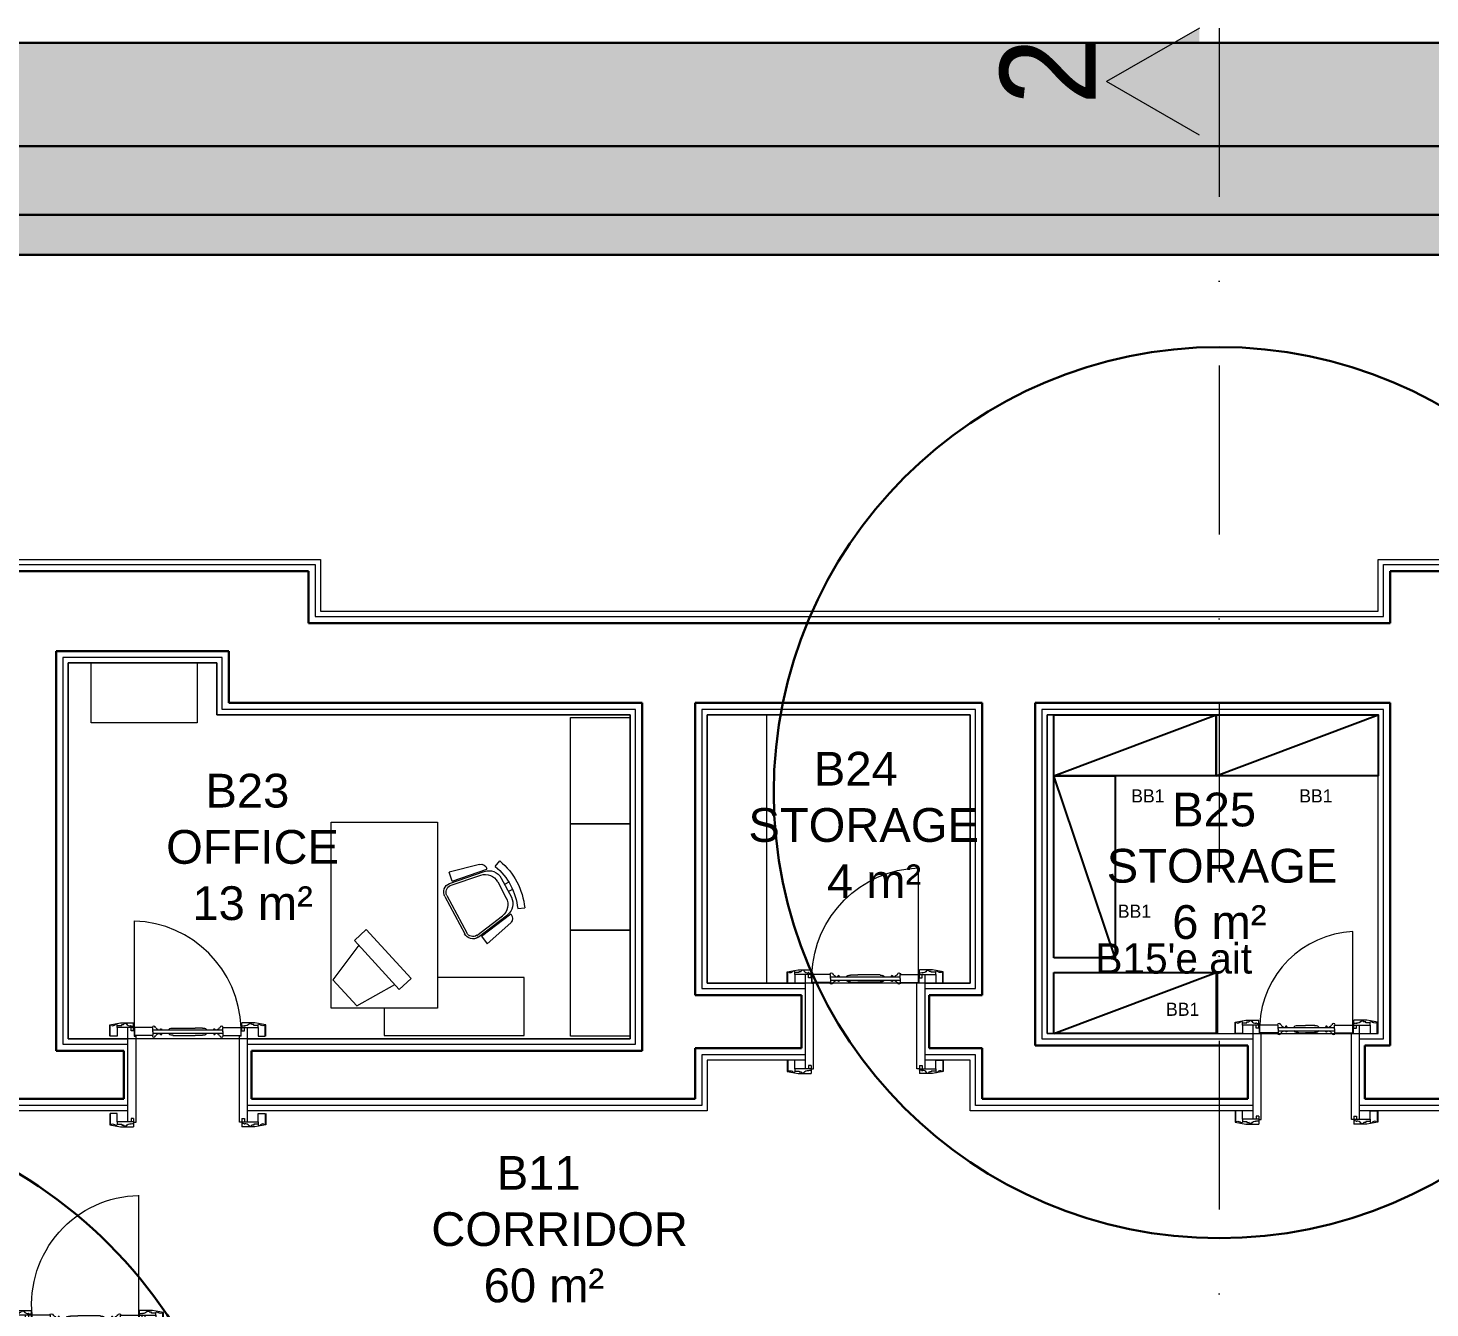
# Model space of a CAD drawing. Header units: millimetres. Extents: x 4346 to 24970, y -10214 to -5839.
# Drawn here: x 6096 to 7151, y -6933 to -5970 of the extents above; entities that cross this region are included whole.
import ezdxf

# ---------------------------------------------------------------- set-up
doc = ezdxf.new("R2010")
doc.units = ezdxf.units.MM
doc.linetypes.add('DASHDOTX2', pattern=[50.8, 25.4, -12.7, 0, -12.7])
for name, color, linetype, lineweight in [('A-WALL-PATT', 111, 'Continuous', 5), ('Duvar', 7, 'Continuous', 30), ('duvar mevcut', 55, 'Continuous', 30), ('QAPI_UST_KESIM', 1, 'Continuous', 5), ('TEFRIS', 11, 'Continuous', 15), ('WL - ALÇIPAN KAPLAMA', 30, 'Continuous', 15), ('YAZıMAHAL', 152, 'Continuous', 20), ('Z yazı2', 7, 'Continuous', 0)]:
    doc.layers.add(name, color=color, linetype=linetype, lineweight=lineweight)
doc.layers.add('a_mermer', color=143, linetype='Continuous', lineweight=0, transparency=0.2)
doc.layers.add('a_parke', color=35, linetype='Continuous', lineweight=0, transparency=0.2)
doc.layers.add('B-FURNITURE', color=22, linetype='Continuous')
doc.layers.add('S2000-002 Çizgi', color=1, linetype='Continuous')
doc.styles.get("Standard").update_dxf_attribs({"font": 'arial.ttf'})
doc.styles.add('STYLUS BT', font='stylu.ttf')
doc.styles.add('TAKSİM', font='GOTHIC.TTF', dxfattribs={"height": 20})

# ---------------------------------------------------------------- blocks, each defined once
blk = doc.blocks.new('kapipervaz')
at = {"layer": 'QAPI_UST_KESIM'}
for p, q in [((76393.2, 185959.7), (76395.2, 185959.7)), ((76393.2, 185959.7), (76393.2, 185956.3)), ((76393.2, 185957.2), (76405.6, 185957.2)), ((76395.2, 185959.7), (76395.2, 185957.2)), ((76405.6, 185957.2), (76405.6, 185963.7)), ((76405.6, 185963.7), (76410.8, 185963.7)), ((76405.6, 185957.2), (76405.6, 185955.5)), ((76410.8, 185963.7), (76410.8, 185955.7)), ((76402.2, 185954.9), (76400.8, 185954.9)), ((76405.6, 185955.5), (76402.2, 185955.5)), ((76402.2, 185955.5), (76402.2, 185954.9)), ((76405.6, 185955.5), (76405.6, 185955.1)), ((76407, 185955.1), (76407.2, 185955.1))]:
    blk.add_line(p, q, dxfattribs=at)
for centre, radius, start, end in [((76393.3, 185956.3), 0.154, 164.5943, 245.8606), ((76393.7, 185953.6), 2.61, 60.471, 98.9376), ((76395.2, 185956), 0.275, 217.0222, 348.7051), ((76395.7, 185952.3), 3.62, 35.9499, 94.6026), ((76399.6, 185955.1), 1.15, 211.4655, 352.0444), ((76406.3, 185955.3), 0.766, 199.2135, 337.6241), ((76409, 185953), 2.73, 74.455, 132.3462), ((76410.3, 185955.8), 0.516, 194.6871, 347.1328)]:
    blk.add_arc(centre, radius, start, end, dxfattribs=at)
blk = doc.blocks.new('papuc1')
at = {"layer": 'QAPI_UST_KESIM'}
for p, q in [((76393.2, 185928.6), (76401.3, 185930.1)), ((76393.2, 185920), (76393.2, 185928.6)), ((76401.3, 185930.1), (76411.2, 185930.1)), ((76411.2, 185925.7), (76411.2, 185930.1))]:
    blk.add_line(p, q, dxfattribs=at)
blk = doc.blocks.new('k27')
at = {"layer": 'QAPI_UST_KESIM'}
for p, q in [((-73.9, -32.3), (-73.9, 38.9)), ((-69.2, 32.3), (-67.8, 32.3)), ((-69, 32.8), (-69, 38.9)), ((-55.2, 38.8), (-69, 38.8)), ((-55.2, 32.8), (-69, 32.8)), ((-67.8, -32.3), (-67.8, 32.3)), ((-55.2, 35.7), (-55.2, 38.8)), ((-55.2, 37), (-12.6, 37)), ((-55.2, 35.8), (-55.2, 32.8)), ((-55.2, 34.5), (-12.6, 34.5)), ((-52.9, 38.9), (-53.2, 38.9)), ((-52.9, 32.6), (-53.2, 32.6)), ((-51.3, 37), (-51.3, 37.6)), ((-51.3, 34.5), (-51.3, 33.9)), ((-40.1, 38.2), (-40.1, 38.5)), ((-40.1, 38.5), (-34.5, 38.5)), ((-40.1, 33.3), (-40.1, 33)), ((-40.1, 33), (-34.5, 33)), ((-27.6, 38.5), (-34.5, 38.5)), ((-27.6, 33), (-34.5, 33)), ((-27.6, 38.2), (-27.6, 38.5)), ((-27.6, 33.3), (-27.6, 33)), ((-16.5, 37), (-16.5, 37.6)), ((-16.5, 34.5), (-16.5, 33.9)), ((-14.9, 38.9), (-14.6, 38.9)), ((-14.9, 32.6), (-14.6, 32.6)), ((-12.6, 38.8), (1.2, 38.8)), ((-12.6, 35.7), (-12.6, 38.8)), ((-12.6, 35.8), (-12.6, 32.8)), ((-12.6, 32.8), (1.2, 32.8)), ((0, -32.3), (0, 32.3)), ((1.4, 32.3), (0, 32.3)), ((1.2, 32.8), (1.2, 38.9)), ((1.2, 38.8), (1.2, 32.8)), ((6.1, -32.3), (6.1, 38.9)), ((-69.6, -32.3), (-67.8, -32.3)), ((1.8, -32.3), (0, -32.3))]:
    blk.add_line(p, q, dxfattribs=at)
for points in [[(1.2, 38.9), (1.2, 109.1)], [(-69.2, 32.3), (-69.2, 38.8), (-69.6, 38.8)], [(1.8, 38.8), (1.4, 38.8), (1.4, 32.3)]]:
    blk.add_lwpolyline(points, dxfattribs=at)
for points in [[(-48.3, 37), (-48.3, 37.5), (-48.5, 37.5, 1), (-49.5, 37.5), (-49.8, 37.5), (-49.8, 37)], [(-48.3, 34.6), (-48.3, 34.1), (-48.5, 34.1, -1), (-49.5, 34.1), (-49.8, 34.1), (-49.8, 34.6)], [(-18, 37), (-18, 37.5), (-18.3, 37.5, 1), (-19.3, 37.5), (-19.5, 37.5), (-19.5, 37)], [(-18, 34.5), (-18, 34), (-18.3, 34, -1), (-19.3, 34), (-19.5, 34), (-19.5, 34.5)]]:
    blk.add_lwpolyline(points, format="xyb", dxfattribs=at)
for centre, radius, start, end in [((4.7, 35.4), 73.8, 92.7152, 177.2848), ((-54.4, 38.8), 1.2, 5.6023, 180.4803), ((-54.4, 32.8), 1.2, 179.5197, 354.3977), ((-51, 39.6), 2, 199.6761, 263.2827), ((-51, 32), 2, 96.7173, 160.3239), ((-41.5, 36.3), 1.92, 94.5143, 156.6514), ((-41.5, 35.3), 1.92, 203.3486, 265.4857), ((-40.7, 25.1), 13.1, 87.45, 94.1021), ((-40.7, 46.4), 13.1, 265.8979, 272.55), ((-27.1, 25.1), 13.1, 85.8979, 92.55), ((-27.1, 46.4), 13.1, 267.45, 274.1021), ((-26.3, 36.3), 1.92, 23.3486, 85.4857), ((-26.3, 35.3), 1.92, 274.5143, 336.6514), ((-16.8, 39.6), 2, 276.7173, 340.3239), ((-16.8, 32), 2, 19.6761, 83.2827), ((-13.4, 38.8), 1.2, 359.5197, 174.3977), ((-13.4, 32.8), 1.2, 185.6023, 0.4803)]:
    blk.add_arc(centre, radius, start, end, dxfattribs=at)
for name, p in [('papuc1', (-76480.8, -185887.7)), ('kapipervaz', (-76391.4, -185989.4))]:
    blk.add_blockref(name, p, dxfattribs=at)
at = {"layer": 'QAPI_UST_KESIM', "extrusion": (0, 0, -1), "zscale": -1}
for name, p in [('papuc1', (-76413, -185887.7)), ('kapipervaz', (-76323.6, -185989.4))]:
    blk.add_blockref(name, p, dxfattribs=at)
at = {"layer": 'QAPI_UST_KESIM', "rotation": 180}
for name, p in [('kapipervaz', (76323.6, 185996)), ('papuc1', (76413, 185894.3))]:
    blk.add_blockref(name, p, dxfattribs=at)
at = {"layer": 'QAPI_UST_KESIM', "extrusion": (0, 0, -1), "zscale": -1, "rotation": 180}
for name, p in [('kapipervaz', (76391.4, 185996)), ('papuc1', (76480.8, 185894.3))]:
    blk.add_blockref(name, p, dxfattribs=at)
blk = doc.blocks.new('k19')
at = {"layer": 'QAPI_UST_KESIM'}
for p, q in [((-83.9, -33.3), (-83.9, 37.9)), ((-79, 31.8), (-79, 37.9)), ((-79, 37.8), (-79, 31.8)), ((-65.2, 37.8), (-79, 37.8)), ((-65.2, 31.8), (-79, 31.8)), ((-65.2, 34.7), (-65.2, 37.8)), ((-12.6, 36), (-65.2, 36)), ((-65.2, 34.8), (-65.2, 31.8)), ((-12.6, 33.5), (-65.2, 33.5)), ((-62.9, 37.9), (-63.2, 37.9)), ((-61.3, 36), (-61.3, 36.6)), ((-61.3, 33.5), (-61.3, 32.9)), ((-50.2, 37.2), (-50.2, 37.5)), ((-50.2, 37.5), (-33.3, 37.5)), ((-50.2, 32.3), (-50.2, 32)), ((-50.2, 32), (-33.3, 32)), ((-27.7, 37.5), (-33.3, 37.5)), ((-27.7, 32), (-33.3, 32)), ((-27.7, 37.2), (-27.7, 37.5)), ((-27.7, 32.3), (-27.7, 32)), ((-16.5, 36), (-16.5, 36.6)), ((-16.5, 33.5), (-16.5, 32.9)), ((-14.9, 37.9), (-14.6, 37.9)), ((-12.6, 37.8), (1.2, 37.8)), ((-12.6, 34.7), (-12.6, 37.8)), ((-12.6, 34.8), (-12.6, 31.8)), ((-12.6, 31.8), (1.2, 31.8)), ((1.2, 31.8), (1.2, 37.9)), ((6.1, -33.3), (6.1, 37.9)), ((-79.2, 31.3), (-77.8, 31.3)), ((-77.8, -33.3), (-77.8, 31.3)), ((-62.9, 31.6), (-63.2, 31.6)), ((-14.9, 31.6), (-14.6, 31.6)), ((0, -33.3), (0, 31.3)), ((1.4, 31.3), (0, 31.3)), ((-79.6, -33.3), (-77.8, -33.3)), ((1.8, -33.3), (0, -33.3))]:
    blk.add_line(p, q, dxfattribs=at)
for points in [[(-79, 37.9), (-79, 118.1)], [(-79.6, 37.8), (-79.2, 37.8), (-79.2, 31.3)], [(1.4, 31.3), (1.4, 37.8), (1.8, 37.8)]]:
    blk.add_lwpolyline(points, dxfattribs=at)
for points in [[(-59.8, 36), (-59.8, 36.5), (-59.5, 36.5, -1), (-58.5, 36.5), (-58.3, 36.5), (-58.3, 36)], [(-59.8, 33.5), (-59.8, 33), (-59.5, 33, 1), (-58.5, 33), (-58.3, 33), (-58.3, 33.5)], [(-19.5, 36), (-19.5, 36.5), (-19.3, 36.5, -1), (-18.3, 36.5), (-18, 36.5), (-18, 36)], [(-19.5, 33.6), (-19.5, 33.1), (-19.3, 33.1, 1), (-18.3, 33.1), (-18, 33.1), (-18, 33.6)]]:
    blk.add_lwpolyline(points, format="xyb", dxfattribs=at)
for centre, radius, start, end in [((-81.8, 35), 83.1, 1.9498, 88.0502), ((-64.4, 37.8), 1.2, 5.6023, 180.4803), ((-64.4, 31.8), 1.2, 179.5197, 354.3977), ((-61, 38.6), 2, 199.6761, 263.2827), ((-61, 31), 2, 96.7173, 160.3239), ((-51.5, 35.3), 1.92, 94.5143, 156.6514), ((-51.5, 34.3), 1.92, 203.3486, 265.4857), ((-50.7, 24.1), 13.1, 87.45, 94.1021), ((-50.7, 45.4), 13.1, 265.8979, 272.55), ((-27.1, 24.1), 13.1, 85.8979, 92.55), ((-27.1, 45.4), 13.1, 267.45, 274.1021), ((-26.3, 35.3), 1.92, 23.3486, 85.4857), ((-26.3, 34.3), 1.92, 274.5143, 336.6514), ((-16.8, 38.6), 2, 276.7173, 340.3239), ((-16.8, 31), 2, 19.6761, 83.2827), ((-13.4, 37.8), 1.2, 359.5197, 174.3977), ((-13.4, 31.8), 1.2, 185.6023, 0.4803)]:
    blk.add_arc(centre, radius, start, end, dxfattribs=at)
at = {"layer": 'QAPI_UST_KESIM', "extrusion": (0, 0, -1), "xscale": -1, "zscale": -1}
for name, p in [('papuc1', (76490.8, -185888.7)), ('kapipervaz', (76391.4, -185990.4))]:
    blk.add_blockref(name, p, dxfattribs=at)
at = {"layer": 'QAPI_UST_KESIM', "extrusion": (0, 0, -1), "xscale": -1, "zscale": -1, "rotation": 180}
for name, p in [('kapipervaz', (-76313.6, 185995)), ('papuc1', (-76413, 185893.3))]:
    blk.add_blockref(name, p, dxfattribs=at)
at = {"layer": 'QAPI_UST_KESIM', "xscale": -1}
for name, p in [('papuc1', (76413, -185888.7)), ('kapipervaz', (76313.6, -185990.4))]:
    blk.add_blockref(name, p, dxfattribs=at)
at = {"layer": 'QAPI_UST_KESIM', "xscale": -1, "rotation": 180}
for name, p in [('kapipervaz', (-76391.4, 185995)), ('papuc1', (-76490.8, 185893.3))]:
    blk.add_blockref(name, p, dxfattribs=at)
blk = doc.blocks.new('k20')
at = {"layer": 'QAPI_UST_KESIM'}
for p, q in [((-6.1, -19.8), (-6.1, 26.4)), ((-1.2, 20.3), (-1.2, 26.4)), ((-1.2, 26.3), (-1.2, 20.3)), ((12.6, 26.3), (-1.2, 26.3)), ((12.6, 23.2), (12.6, 26.3)), ((65.2, 24.5), (12.6, 24.5)), ((12.6, 23.3), (12.6, 20.3)), ((65.2, 22), (12.6, 22)), ((14.9, 26.4), (14.6, 26.4)), ((16.5, 24.5), (16.5, 25.1)), ((16.5, 22), (16.5, 21.4)), ((27.6, 25.7), (27.6, 26)), ((27.6, 26), (44.5, 26)), ((50.1, 26), (44.5, 26)), ((50.1, 25.7), (50.1, 26)), ((61.3, 24.5), (61.3, 25.1)), ((61.3, 22), (61.3, 21.4)), ((62.9, 26.4), (63.2, 26.4)), ((65.2, 26.3), (79, 26.3)), ((65.2, 23.2), (65.2, 26.3)), ((65.2, 23.3), (65.2, 20.3)), ((79, 20.3), (79, 26.4)), ((83.9, -19.8), (83.9, 26.4)), ((-1.4, 19.8), (0, 19.8)), ((12.6, 20.3), (-1.2, 20.3)), ((0, -19.8), (0, 19.8)), ((14.9, 20.1), (14.6, 20.1)), ((27.6, 20.8), (27.6, 20.5)), ((27.6, 20.5), (44.5, 20.5)), ((50.1, 20.5), (44.5, 20.5)), ((50.1, 20.8), (50.1, 20.5)), ((62.9, 20.1), (63.2, 20.1)), ((65.2, 20.3), (79, 20.3)), ((77.8, -19.8), (77.8, 19.8)), ((79.2, 19.8), (77.8, 19.8)), ((-1.8, -19.8), (0, -19.8)), ((79.6, -19.8), (77.8, -19.8))]:
    blk.add_line(p, q, dxfattribs=at)
for points in [[(-1.2, 26.4), (-1.2, 116.6)], [(-1.8, 26.3), (-1.4, 26.3), (-1.4, 19.8)], [(79.2, 19.8), (79.2, 26.3), (79.6, 26.3)]]:
    blk.add_lwpolyline(points, dxfattribs=at)
for points in [[(18, 24.5), (18, 25), (18.3, 25, -1), (19.3, 25), (19.5, 25), (19.5, 24.5)], [(18, 22), (18, 21.5), (18.3, 21.5, 1), (19.3, 21.5), (19.5, 21.5), (19.5, 22)], [(58.3, 24.5), (58.3, 25), (58.5, 25, -1), (59.5, 25), (59.8, 25), (59.8, 24.5)], [(58.3, 22.1), (58.3, 21.6), (58.5, 21.6, 1), (59.5, 21.6), (59.8, 21.6), (59.8, 22.1)]]:
    blk.add_lwpolyline(points, format="xyb", dxfattribs=at)
for centre, radius, start, end in [((-2.7, 34.4), 82.1, 354.3568, 88.926), ((-2.7, 34.4), 82.1, 354.3568, 88.926), ((13.4, 26.3), 1.2, 5.6023, 180.4803), ((16.8, 27.1), 2, 199.6761, 263.2827), ((16.8, 19.5), 2, 96.7173, 160.3239), ((26.3, 23.8), 1.92, 94.5143, 156.6514), ((26.3, 22.8), 1.92, 203.3486, 265.4857), ((27.1, 12.6), 13.1, 87.45, 94.1021), ((50.7, 12.6), 13.1, 85.8979, 92.55), ((51.5, 23.8), 1.92, 23.3486, 85.4857), ((51.5, 22.8), 1.92, 274.5143, 336.6514), ((61, 27.1), 2, 276.7173, 340.3239), ((61, 19.5), 2, 19.6761, 83.2827), ((64.4, 26.3), 1.2, 359.5197, 174.3977), ((13.4, 20.3), 1.2, 179.5197, 354.3977), ((27.1, 33.9), 13.1, 265.8979, 272.55), ((50.7, 33.9), 13.1, 267.45, 274.1021), ((64.4, 20.3), 1.2, 185.6023, 0.4803)]:
    blk.add_arc(centre, radius, start, end, dxfattribs=at)
at = {"layer": 'QAPI_UST_KESIM', "extrusion": (0, 0, -1), "xscale": -1, "zscale": -1}
for name, p in [('papuc1', (76413, -185900.2)), ('kapipervaz', (76313.6, -185976.9))]:
    blk.add_blockref(name, p, dxfattribs=at)
at = {"layer": 'QAPI_UST_KESIM', "extrusion": (0, 0, -1), "xscale": -1, "zscale": -1, "rotation": 180}
for name, p in [('kapipervaz', (-76391.4, 185983.5)), ('papuc1', (-76490.8, 185906.8))]:
    blk.add_blockref(name, p, dxfattribs=at)
at = {"layer": 'QAPI_UST_KESIM', "xscale": -1}
for name, p in [('papuc1', (76490.8, -185900.2)), ('kapipervaz', (76391.4, -185976.9))]:
    blk.add_blockref(name, p, dxfattribs=at)
at = {"layer": 'QAPI_UST_KESIM', "xscale": -1, "rotation": 180}
for name, p in [('kapipervaz', (-76313.6, 185983.5)), ('papuc1', (-76413, 185906.8))]:
    blk.add_blockref(name, p, dxfattribs=at)
blk = doc.blocks.new('545')
at = {"layer": 'B-FURNITURE', "color": 33, "lineweight": 9}
for p, q in [((-425, -195), (-357, 66)), ((-281, 40), (-384, -258)), ((-262, 63), (-365, -235)), ((-281, 40), (-357, 66)), ((-150, 103), (169, -68)), ((190, -211), (-1, -462)), ((198, -183), (7, -434)), ((190, -211), (254, -260)), ((-407, -329), (-455, -368)), ((-384, -258), (-389, -256)), ((74, -462), (254, -260)), ((-308, -380), (-145, -467)), ((-273, -446), (-253, -409)), ((-211, -478), (-192, -442)), ((-1, -462), (3, -466)), ((-47, -522), (-53, -583))]:
    blk.add_line(p, q, dxfattribs=at)
at = {"layer": 'B-FURNITURE', "color": 253, "lineweight": 9}
for p, q in [((-243, 56), (-333, -205)), ((-160, 85), (160, -85)), ((182, -171), (15, -391)), ((-276, -350), (-137, -424))]:
    blk.add_line(p, q, dxfattribs=at)
at = {"layer": 'B-FURNITURE', "color": 33, "lineweight": 9}
for centre, radius, start, end in [((-188, 32), 80, 61.894, 157.6046), ((132, -138), 80, 326.1834, 61.894), ((-376, -208), 50, 165.5307, 255.5307), ((-251, -274), 120, 161.0177, 241.894), ((9, 18), 542, 219.7531, 264.0349), ((9, 18), 603, 219.7531, 264.0349), ((-88, -361), 120, 241.894, 322.7704), ((36, -428), 50, 228.2574, 318.2574)]:
    blk.add_arc(centre, radius, start, end, dxfattribs=at)
at = {"layer": 'B-FURNITURE', "color": 253, "lineweight": 9}
for centre, radius, start, end in [((-188, 32), 60, 61.894, 157.6046), ((132, -138), 60, 326.1834, 61.894), ((-219, -244), 120, 161.0177, 241.894), ((-81, -318), 120, 241.894, 322.7704)]:
    blk.add_arc(centre, radius, start, end, dxfattribs=at)
blk = doc.blocks.new('LAKSUA')
at = {"layer": 'TEFRIS'}
for p, q in [((19017.3, -6426.8), (19097.3, -6426.8)), ((19017.3, -6566.8), (19017.3, -6426.8)), ((19078, -6428.5), (19049.3, -6444.6)), ((19095.9, -6448.1), (19078, -6428.5)), ((19097.3, -6426.8), (19097.3, -6566.8)), ((19037.1, -6449.1), (19046, -6440.9)), ((19046, -6440.9), (19079.7, -6477.8)), ((19070.9, -6485.9), (19037.1, -6449.1)), ((19076.3, -6474.1), (19095.9, -6448.1)), ((19079.7, -6477.8), (19070.9, -6485.9)), ((19097.3, -6566.8), (19017.3, -6566.8))]:
    blk.add_line(p, q, dxfattribs=at)
at = {"layer": 'TEFRIS', "xscale": -0.08800000000000002, "yscale": 0.08800000000000002, "zscale": 0.08800000000000002, "rotation": 270}
blk.add_blockref('545', (19002.7, -6497.6), dxfattribs=at)

msp = doc.modelspace()

# ---------------------------------------------------------------- hatches: boundary and pattern name
at = {"layer": 'Duvar'}
h = msp.add_hatch(color=256, dxfattribs=at)
h.dxf.hatch_style = 1
h.paths.add_polyline_path([(4423.2, -10136.8), (10254.2, -10136.8), (10254.2, -6058.9), (4423.2, -6058.9)], flags=16)
h.paths.add_polyline_path([(4345.7, -10214.3), (10331.8, -10214.3), (10331.8, -5981.3), (4345.7, -5981.3)])
at = {"layer": 'Duvar', "true_color": 0x636466}
h = msp.add_hatch(color=251, dxfattribs=at)
h.dxf.hatch_style = 1
h.paths.add_polyline_path([(4475, -10085.1), (10202.5, -10085.1), (10202.5, -6110.6), (4475, -6110.6)], flags=16)
h.paths.add_polyline_path([(4423.2, -10136.8), (10254.2, -10136.8), (10254.2, -6058.9), (4423.2, -6058.9)])
at = {"layer": 'Duvar'}
h = msp.add_hatch(color=256, dxfattribs=at)
h.dxf.hatch_style = 1
h.paths.add_polyline_path([(4505.1, -10054.9), (10172.4, -10054.9), (10172.4, -6140.7), (4505.1, -6140.7)], flags=16)
h.paths.add_polyline_path([(4475, -10085.1), (10202.5, -10085.1), (10202.5, -6110.6), (4475, -6110.6)])
at = {"layer": 'Z yazı2', "linetype": 'Continuous'}
h = msp.add_hatch(color=256, dxfattribs=at)
h.dxf.hatch_style = 1
h.set_gradient(color1=(250, 207, 182), color2=(250, 207, 182), tint=1)
h.paths.add_polyline_path([(6907.9, -6010.4), (6977.8, -5970.1), (6977.8, -6050.8)])

# ---------------------------------------------------------------- linework, layer by layer
at = {"layer": 'A-WALL-PATT', "linetype": 'DASHDOTX2', "lineweight": 9, "ltscale": 5}
msp.add_line((6992.8, -5970.1), (6992.8, -9868.2), dxfattribs=at)
at = {"layer": 'a_mermer'}
msp.add_lwpolyline([(6126.3, -6448), (6238.3, -6448), (6238.3, -6487), (6549.3, -6487), (6549.3, -6731), (6126.3, -6731), (6126.3, -6448)], dxfattribs=at)
for points in [[(6607.3, -6487), (6805.3, -6487), (6805.3, -6689), (6607.3, -6689)], [(7112.3, -6487), (6863.3, -6487), (6863.3, -6727), (7112.3, -6727)]]:
    msp.add_lwpolyline(points, close=True, dxfattribs=at)
at = {"layer": 'Duvar'}
for points in [[(4345.7, -10214.3), (10331.8, -10214.3), (10331.8, -5981.3), (4345.7, -5981.3)], [(4423.2, -10136.8), (10254.2, -10136.8), (10254.2, -6058.9), (4423.2, -6058.9)], [(4475, -10085.1), (10202.5, -10085.1), (10202.5, -6110.6), (4475, -6110.6)], [(4505.1, -10054.9), (10172.4, -10054.9), (10172.4, -6140.7), (4505.1, -6140.7)]]:
    msp.add_lwpolyline(points, close=True, dxfattribs=at)
for centre, radius in [((6992.8, -6545.6), 335.4), ((5903.6, -7139), 358.4)]:
    msp.add_circle(centre, radius, dxfattribs=at)
at = {"layer": 'duvar mevcut', "lineweight": 30}
for p, q in [((6678.3, -6698), (6678.3, -6738)), ((6774.3, -6698), (6774.3, -6738))]:
    msp.add_line(p, q, dxfattribs=at)
for points in [[(5942.3, -6379), (6307.3, -6379)], [(6307.3, -6379), (6307.3, -6418)], [(7121.3, -6379), (7121.3, -6418)], [(7201.3, -6379), (7121.3, -6379)], [(6307.3, -6418), (7121.3, -6418)], [(6117.3, -6439), (6117.3, -6740)], [(6117.3, -6439), (6247.3, -6439)], [(6247.3, -6439), (6247.3, -6478)], [(6247.3, -6478), (6558.3, -6478)], [(6558.3, -6478), (6558.3, -6740)], [(6598.3, -6478), (6598.3, -6698)], [(6598.3, -6478), (6814.3, -6478)], [(6814.3, -6478), (6814.3, -6698)], [(6854.3, -6478), (6854.3, -6736)], [(6854.3, -6478), (7121.3, -6478)], [(7121.3, -6478), (7121.3, -6736)], [(6598.3, -6698), (6678.3, -6698)], [(6774.3, -6698), (6814.3, -6698)], [(6117.3, -6740), (6168.3, -6740)], [(6168.3, -6740), (6168.3, -6776)], [(6264.3, -6740), (6558.3, -6740)], [(6264.3, -6740), (6264.3, -6776)], [(6598.3, -6738), (6598.3, -6776)], [(6598.3, -6738), (6678.3, -6738)], [(6774.3, -6738), (6814.3, -6738)], [(6814.3, -6738), (6814.3, -6776)], [(7014.3, -6736), (6854.3, -6736)], [(7014.3, -6736), (7014.3, -6776)], [(7121.3, -6736), (7102.3, -6736)], [(7102.3, -6736), (7102.3, -6776)], [(6017.3, -6776), (6168.3, -6776)], [(6264.3, -6776), (6598.3, -6776)], [(6814.3, -6776), (7014.3, -6776)], [(7102.3, -6776), (7181.3, -6776)]]:
    msp.add_lwpolyline(points, dxfattribs=at)
at = {"layer": 'S2000-002 Çizgi'}
for p, q in [((6868.3, -6533), (6990.3, -6487)), ((6990.3, -6533), (7112.3, -6487)), ((6914.3, -6670), (6868.3, -6533)), ((6868.3, -6727), (6990.3, -6681))]:
    msp.add_line(p, q, dxfattribs=at)
for points in [[(6868.3, -6487), (6990.3, -6487), (6990.3, -6533), (6868.3, -6533)], [(6990.3, -6487), (7112.3, -6487), (7112.3, -6533), (6990.3, -6533)], [(6868.3, -6670), (6868.3, -6533), (6914.3, -6533), (6914.3, -6670)], [(6868.3, -6681), (6990.3, -6681), (6990.3, -6727), (6868.3, -6727)]]:
    msp.add_lwpolyline(points, close=True, dxfattribs=at)
at = {"layer": 'TEFRIS'}
for p, q in [((7112.3, -6532), (7112.3, -6487)), ((6991.3, -6682), (6991.3, -6727))]:
    msp.add_line(p, q, dxfattribs=at)
for points in [[(6223.5, -6493), (6143.5, -6493), (6143.5, -6448), (6223.5, -6448), (6223.5, -6493)], [(6504.3, -6569), (6504.3, -6489), (6549.3, -6489), (6549.3, -6569), (6504.3, -6569)], [(6607.3, -6487), (6607.3, -6689), (6652.3, -6689), (6652.3, -6487), (6607.3, -6487)], [(6991.3, -6727), (6863.3, -6727), (6863.3, -6487), (7112.3, -6487)], [(6504.3, -6649), (6504.3, -6569), (6549.3, -6569), (6549.3, -6649), (6504.3, -6649)], [(6504.3, -6729), (6504.3, -6649), (6549.3, -6649), (6549.3, -6729), (6504.3, -6729)], [(6364.2, -6707.8), (6364.2, -6728.4), (6469.5, -6728.4), (6469.5, -6684.7), (6404.2, -6684.7)]]:
    msp.add_lwpolyline(points, dxfattribs=at)
at = {"layer": 'WL - ALÇIPAN KAPLAMA'}
for points in [[(6014.3, -6727), (6048.3, -6727), (6048.3, -6448), (5933.3, -6448), (5933.3, -6370), (6316.3, -6370), (6316.3, -6409), (7112.3, -6409), (7112.3, -6370), (7210.3, -6370), (7210.3, -6448), (7190.3, -6448), (7190.3, -6747), (7373.3, -6747)], [(6014.3, -6731), (6052.3, -6731), (6052.3, -6444), (5937.3, -6444), (5937.3, -6374), (6312.3, -6374), (6312.3, -6413), (7116.3, -6413), (7116.3, -6374), (7206.3, -6374), (7206.3, -6444), (7186.3, -6444), (7186.3, -6751), (7373.3, -6751)], [(6261.3, -6735), (6553.3, -6735), (6553.3, -6483), (6242.3, -6483), (6242.3, -6444), (6122.3, -6444), (6122.3, -6735), (6171.3, -6735)], [(6261.3, -6731), (6549.3, -6731), (6549.3, -6487), (6238.3, -6487), (6238.3, -6448), (6126.3, -6448), (6126.3, -6731), (6171.3, -6731)], [(6771.3, -6693), (6809.3, -6693), (6809.3, -6483), (6603.3, -6483), (6603.3, -6693), (6681.3, -6693)], [(6771.3, -6689), (6805.3, -6689), (6805.3, -6487), (6607.3, -6487), (6607.3, -6689), (6681.3, -6689)], [(7098.3, -6731), (7116.3, -6731), (7116.3, -6483), (6859.3, -6483), (6859.3, -6731), (7018.3, -6731)], [(7098.3, -6727), (7112.3, -6727), (7112.3, -6487), (6863.3, -6487), (6863.3, -6727), (7018.3, -6727)], [(6681.3, -6743), (6603.3, -6743), (6603.3, -6781), (6261.3, -6781)], [(7018.3, -6781), (6809.3, -6781), (6809.3, -6743), (6771.3, -6743)], [(6681.3, -6747), (6607.3, -6747), (6607.3, -6785), (6261.3, -6785)], [(7018.3, -6785), (6805.3, -6785), (6805.3, -6747), (6771.3, -6747)], [(6171.3, -6781), (6014.3, -6781)], [(6171.3, -6785), (6014.3, -6785)], [(7373.3, -6781), (7181.3, -6781), (7098.3, -6781)], [(7373.3, -6785), (7181.3, -6785), (7098.3, -6785)]]:
    msp.add_lwpolyline(points, dxfattribs=at)
at = {"layer": 'Z yazı2', "linetype": 'Continuous'}
for p in [(6977.8, -5970.1), (6977.8, -6050.8)]:
    msp.add_line(p, (6907.9, -6010.4), dxfattribs=at)

# ---------------------------------------------------------------- block references
at = {"layer": 'a_parke', "xscale": -1}
for name, p in [('k19', (6687.4, -6720.3)), ('k20', (6178.2, -6965.3))]:
    msp.add_blockref(name, p, dxfattribs=at)
at = {"layer": 'a_parke'}
msp.add_blockref('k19', (6255.2, -6760.3), dxfattribs=at)
at = {"layer": 'Duvar'}
msp.add_blockref('k27', (7092.2, -6759.3), dxfattribs=at)
at = {"layer": 'TEFRIS', "rotation": 180}
msp.add_blockref('LAKSUA', (25421.5, -13134.6), dxfattribs=at)

# ---------------------------------------------------------------- texts
at = {"style": 'TAKSİM'}
for p in [(6926.5, -6553), (7053, -6553), (6916.4, -6639.8), (6952.7, -6713.6)]:
    msp.add_text('BB1', height=9.9, dxfattribs=at).set_placement(p)
at = {"lineweight": 30, "insert": (6827.7, -6027.9), "char_height": 72, "width": 325.329, "attachment_point": 1, "rotation": 90}
msp.add_mtext('{\\W0.9;\\C1;2}', dxfattribs=at)
at = {"layer": 'YAZıMAHAL', "style": 'STYLUS BT'}
msp.add_text("B15'e ait", height=22.86, dxfattribs=at).set_placement((6899.5, -6681.8))
at = {"layer": 'YAZıMAHAL', "lineweight": 5, "char_height": 25.402, "width": 319.692, "attachment_point": 1, "style": 'STYLUS BT'}
for s, insert in [('{\\fArial|b0|i0|c162|p34;         B24\\P    STORAGE\\P          \\C1;4 m²\\C256;         \\C1;              }', (6598.9, -6514.9)), ('{\\fArial|b0|i0|c162|p34;           B23\\P        OFFICE\\P          \\C1;13 m²}', (6121.2, -6531.4)), ('{\\fArial|b0|i0|c162|p34;         B25\\P    STORAGE\\P         \\C1;6 m²}', (6868.6, -6545.6)), ('{\\fArial|b0|i0|c162|p34;         B11\\P    CORRIDOR\\P        \\C1;60 m²\\C256;           \\C1;  }', (6360.2, -6819.1))]:
    msp.add_mtext(s, dxfattribs=dict(at, insert=insert))

doc.saveas('drawing.dxf')
